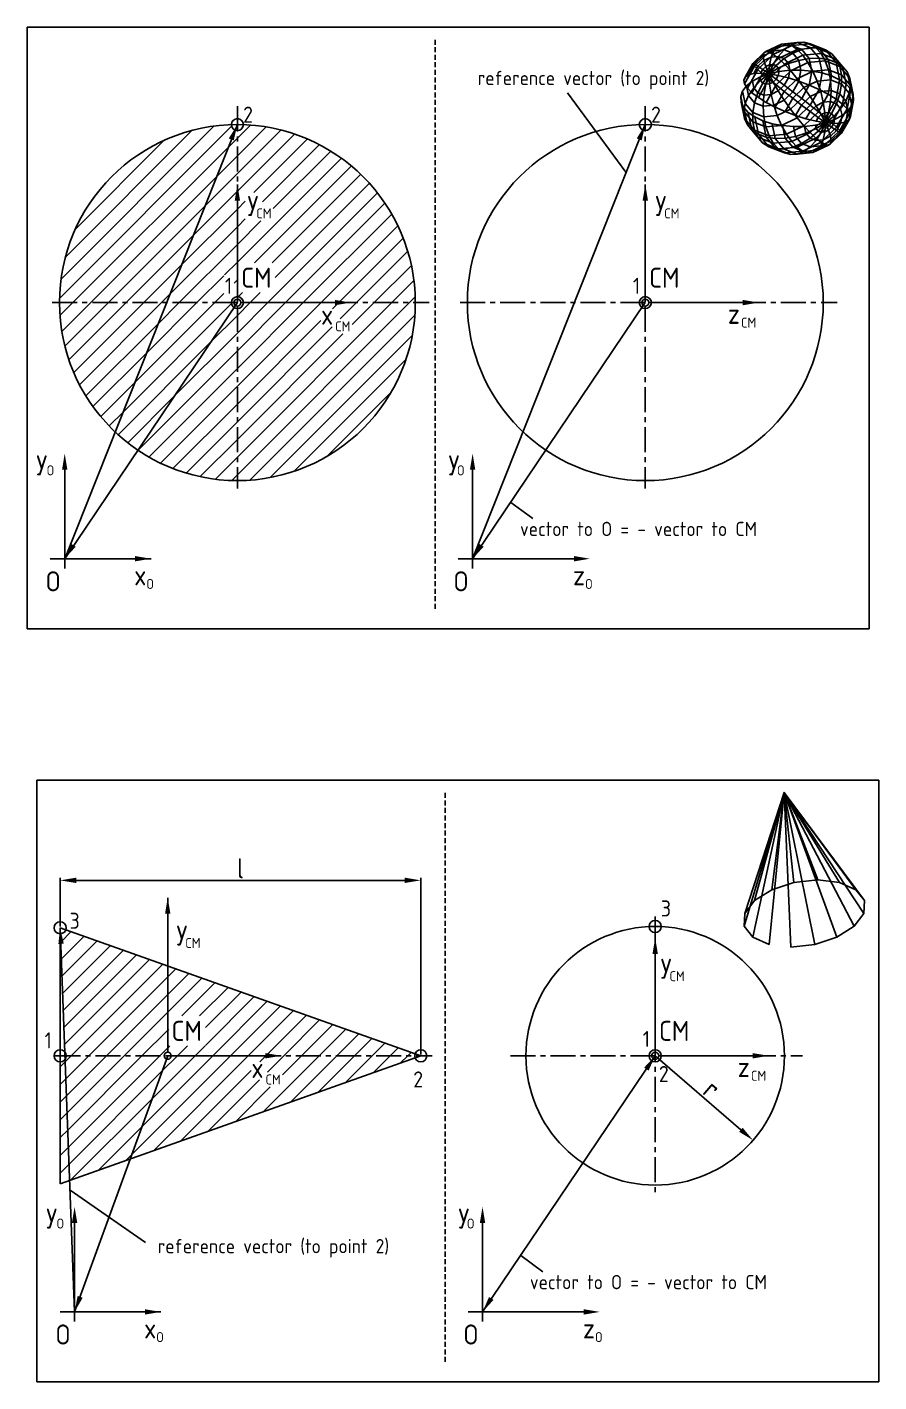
# Model space of a CAD drawing. Extents: x -2449 to 336, y 12 to 1145.
# Drawn here: x -1933 to -1508, y 101 to 777 of the extents above; entities that cross this region are included whole.
import ezdxf

# ---------------------------------------------------------------- set-up
doc = ezdxf.new("R2010")
doc.units = 0
doc.header["$LTSCALE"] = 10
doc.linetypes.add('CENTER', pattern=[2, 1.25, -0.25, 0.25, -0.25])
doc.linetypes.add('HIDDEN', pattern=[0.375, 0.25, -0.125])
doc.layers.get('0').update_dxf_attribs({"linetype": 'CONTINUOUS'})
doc.layers.get('DEFPOINTS').update_dxf_attribs({"linetype": 'CONTINUOUS'})
for name, color, linetype in [('KOTE', 252, 'CONTINUOUS'), ('POZICIJA', 7, 'CONTINUOUS'), ('SIM', 252, 'CENTER'), ('SKRIVENO', 252, 'HIDDEN'), ('SRAF', 252, 'CONTINUOUS')]:
    doc.layers.add(name, color=color, linetype=linetype)
doc.styles.get("Standard").update_dxf_attribs({"font": 'isocp.shx'})
doc.dimstyles.new('ISO-25', dxfattribs={"dimtxt": 2.5, "dimasz": 2.5, "dimexe": 1.25, "dimexo": 0.625, "dimtad": 1, "dimtih": 1, "dimdec": 4, "dimtxsty": 'STANDARD', "dimcen": 2.5, "dimazin": 3, "dimtfac": 1, "dimtdec": 4, "dimtmove": 0, "dimatfit": 3, "dimtvp": 1, "dimtolj": 1, "dimtzin": 0})

# ---------------------------------------------------------------- blocks, each defined once
blk = doc.blocks.new('*X157')
at = {"color": 0}
for p, q in [((-1913.51, 685.11), (-1827.68, 770.94)), ((-1912.76, 694.7), (-1836.49, 770.97)), ((-1824.78, 765), (-1818.27, 771.5)), ((-1824.78, 756.16), (-1810.37, 770.57)), ((-1910.57, 705.72), (-1847.51, 768.78)), ((-1905.71, 719.42), (-1861.22, 763.92)), ((-1829.23, 760.55), (-1824.78, 765)), ((-1824.78, 747.32), (-1803.06, 769.04)), ((-1824.78, 738.49), (-1796.23, 767.03)), ((-1816.49, 737.94), (-1789.84, 764.58)), ((-1906.79, 682.98), (-1829.23, 760.55)), ((-1812.32, 733.27), (-1783.84, 761.74)), ((-1806.86, 729.88), (-1778.2, 758.54)), ((-1835.07, 745.87), (-1824.78, 756.16)), ((-1824.78, 703.13), (-1772.9, 755.01)), ((-1816.22, 702.85), (-1767.92, 751.14)), ((-1897.96, 682.98), (-1835.07, 745.87)), ((-1840.91, 731.19), (-1824.78, 747.32)), ((-1807.38, 702.85), (-1763.26, 746.97)), ((-1846.75, 716.51), (-1824.78, 738.49)), ((-1809.57, 682.98), (-1754.87, 737.68)), ((-1805.93, 695.46), (-1758.91, 742.48)), ((-1889.12, 682.98), (-1840.91, 731.19)), ((-1852.6, 701.83), (-1824.78, 729.65)), ((-1824.78, 729.65), (-1820.82, 733.61)), ((-1800.73, 682.98), (-1751.15, 732.56)), ((-1824.78, 720.81), (-1820.82, 724.77)), ((-1824.78, 711.97), (-1813.02, 723.73)), ((-1791.89, 682.98), (-1747.76, 727.11)), ((-1880.28, 682.98), (-1846.75, 716.51)), ((-1858.44, 687.15), (-1824.78, 720.81)), ((-1783.05, 682.98), (-1744.72, 721.31)), ((-1853.76, 682.98), (-1824.78, 711.97)), ((-1774.21, 682.98), (-1742.05, 715.15)), ((-1831.15, 696.76), (-1824.78, 703.13)), ((-1765.37, 682.98), (-1739.79, 708.57)), ((-1871.44, 682.98), (-1852.6, 701.83)), ((-1844.92, 682.98), (-1831.58, 696.33)), ((-1756.53, 682.98), (-1737.98, 701.54)), ((-1826.38, 692.69), (-1824.78, 694.29)), ((-1824.78, 694.29), (-1824.37, 694.7)), ((-1747.7, 682.98), (-1736.7, 693.98)), ((-1913.3, 676.48), (-1906.79, 682.98)), ((-1912.36, 668.58), (-1897.96, 682.98)), ((-1910.84, 661.26), (-1889.12, 682.98)), ((-1908.82, 654.44), (-1880.28, 682.98)), ((-1906.37, 648.05), (-1871.44, 682.98)), ((-1903.53, 642.05), (-1862.6, 682.98)), ((-1881.8, 628.43), (-1827.74, 682.49)), ((-1875.96, 643.11), (-1836.08, 682.98)), ((-1870.12, 657.79), (-1844.92, 682.98)), ((-1864.28, 672.47), (-1853.76, 682.98)), ((-1862.6, 682.98), (-1858.44, 687.15)), ((-1836.08, 682.98), (-1831.58, 687.49)), ((-1824.78, 676.61), (-1818.41, 682.98)), ((-1824.78, 667.78), (-1809.57, 682.98)), ((-1824.78, 658.94), (-1800.73, 682.98)), ((-1824.78, 650.1), (-1791.89, 682.98)), ((-1824.78, 641.26), (-1783.05, 682.98)), ((-1824.78, 605.9), (-1747.7, 682.98)), ((-1824.78, 597.06), (-1738.86, 682.98)), ((-1824.28, 685.95), (-1822.28, 687.95)), ((-1818.41, 682.98), (-1813.44, 687.95)), ((-1777.25, 679.94), (-1774.21, 682.98)), ((-1773.48, 674.87), (-1765.37, 682.98)), ((-1767.51, 672.01), (-1756.53, 682.98)), ((-1738.86, 682.98), (-1736.06, 685.78)), ((-1837.97, 663.42), (-1824.78, 676.61)), ((-1818.56, 594.44), (-1736.24, 676.77)), ((-1900.33, 636.41), (-1864.28, 672.47)), ((-1824.78, 632.42), (-1783.07, 674.13)), ((-1824.78, 623.58), (-1777.41, 670.94)), ((-1884.27, 617.12), (-1837.97, 663.42)), ((-1856.28, 636.27), (-1824.78, 667.78)), ((-1824.78, 614.74), (-1772.09, 667.43)), ((-1808.42, 595.75), (-1737.54, 666.62)), ((-1896.8, 631.11), (-1870.12, 657.79)), ((-1874.35, 609.36), (-1824.78, 658.94)), ((-1868.9, 605.97), (-1824.78, 650.1)), ((-1796.46, 598.86), (-1740.66, 654.67)), ((-1892.94, 626.13), (-1875.96, 643.11)), ((-1879.47, 613.08), (-1856.28, 636.27)), ((-1863.11, 602.93), (-1824.78, 641.26)), ((-1780.33, 606.15), (-1747.95, 638.54)), ((-1888.76, 621.47), (-1881.8, 628.43)), ((-1856.94, 600.26), (-1824.78, 632.42)), ((-1850.36, 597.99), (-1824.78, 623.58)), ((-1843.33, 596.19), (-1824.78, 614.74)), ((-1835.77, 594.91), (-1824.78, 605.9)), ((-1827.57, 594.27), (-1824.78, 597.06))]:
    blk.add_line(p, q, dxfattribs=at)
blk = doc.blocks.new('*D169')
at = {"color": 0, "linetype": 'BYBLOCK'}
blk.add_line((-1619.37, 263.6), (-1576.62, 226.7), dxfattribs=at)
blk.add_solid([(-1575.75, 227.71), (-1577.49, 225.69), (-1570.56, 221.48)], dxfattribs=at)
at = {"layer": 'DEFPOINTS', "color": 0, "linetype": 'BYBLOCK'}
for p in [(-1619.37, 263.6), (-1570.56, 221.48)]:
    blk.add_point(p, dxfattribs=at)
at = {"color": 7, "linetype": 'BYBLOCK', "insert": (-1591.05, 247.08), "char_height": 10, "attachment_point": 5, "rotation": 319.2103}
blk.add_mtext('\\A1;r', dxfattribs=at)
blk = doc.blocks.new('*D170')
at = {"color": 0, "linetype": 'BYBLOCK'}
for p, q in [((-1916.21, 328.07), (-1916.21, 352.33)), ((-1736.33, 264.22), (-1736.33, 352.33)), ((-1744.33, 351.08), (-1908.21, 351.08))]:
    blk.add_line(p, q, dxfattribs=at)
for points in [[(-1908.21, 352.41), (-1908.21, 349.75), (-1916.21, 351.08)], [(-1744.33, 352.41), (-1744.33, 349.75), (-1736.33, 351.08)]]:
    blk.add_solid(points, dxfattribs=at)
at = {"layer": 'DEFPOINTS', "color": 0, "linetype": 'BYBLOCK'}
for p in [(-1916.21, 351.08), (-1916.21, 327.44), (-1736.33, 263.6)]:
    blk.add_point(p, dxfattribs=at)
at = {"color": 7, "linetype": 'BYBLOCK', "insert": (-1826.27, 357.08), "char_height": 10, "attachment_point": 5}
blk.add_mtext('\\A1;l', dxfattribs=at)
blk = doc.blocks.new('*X171')
at = {"color": 0}
for p, q in [((-1915.94, 320.28), (-1910.73, 325.5)), ((-1915.62, 311.76), (-1904.21, 323.18)), ((-1915.3, 303.25), (-1897.68, 320.87)), ((-1914.98, 294.73), (-1891.16, 318.55)), ((-1914.66, 286.21), (-1884.64, 316.23)), ((-1914.34, 277.69), (-1878.11, 313.92)), ((-1914.02, 269.17), (-1871.59, 311.6)), ((-1910.76, 263.6), (-1865.06, 309.29)), ((-1862.54, 302.97), (-1858.54, 306.97)), ((-1862.54, 294.13), (-1852.02, 304.66)), ((-1901.92, 263.6), (-1862.54, 302.97)), ((-1862.54, 285.29), (-1845.49, 302.34)), ((-1855.54, 283.46), (-1838.97, 300.03)), ((-1846.7, 283.46), (-1832.45, 297.71)), ((-1893.08, 263.6), (-1862.54, 294.13)), ((-1843.7, 277.62), (-1825.92, 295.4)), ((-1843.7, 268.78), (-1819.4, 293.08)), ((-1840.05, 263.6), (-1812.88, 290.77)), ((-1884.24, 263.6), (-1862.54, 285.29)), ((-1831.21, 263.6), (-1806.35, 288.45)), ((-1822.37, 263.6), (-1799.83, 286.13)), ((-1813.53, 263.6), (-1793.31, 283.82)), ((-1804.69, 263.6), (-1786.78, 281.5)), ((-1795.85, 263.6), (-1780.26, 279.19)), ((-1875.4, 263.6), (-1862.54, 276.45)), ((-1862.54, 276.45), (-1862.13, 276.87)), ((-1787.01, 263.6), (-1773.74, 276.87)), ((-1778.18, 263.6), (-1767.21, 274.56)), ((-1769.34, 263.6), (-1760.69, 272.24)), ((-1913.7, 260.65), (-1910.76, 263.6)), ((-1913.38, 252.14), (-1901.92, 263.6)), ((-1913.06, 243.62), (-1893.08, 263.6)), ((-1912.74, 235.1), (-1884.24, 263.6)), ((-1912.42, 226.58), (-1875.4, 263.6)), ((-1912.1, 218.06), (-1866.56, 263.6)), ((-1880.46, 214.34), (-1831.21, 263.6)), ((-1875.41, 228.24), (-1840.05, 263.6)), ((-1870.35, 242.13), (-1848.89, 263.6)), ((-1869.71, 216.25), (-1822.37, 263.6)), ((-1866.56, 263.6), (-1862.54, 267.62)), ((-1865.3, 256.02), (-1857.72, 263.6)), ((-1862.54, 267.62), (-1861.6, 268.56)), ((-1857.72, 263.6), (-1852.76, 268.56)), ((-1848.89, 263.6), (-1843.92, 268.56)), ((-1816.57, 260.56), (-1813.53, 263.6)), ((-1814.9, 235.71), (-1787.01, 263.6)), ((-1812.8, 255.49), (-1804.69, 263.6)), ((-1805.28, 254.17), (-1795.85, 263.6)), ((-1801.2, 240.57), (-1778.18, 263.6)), ((-1787.5, 245.43), (-1769.34, 263.6)), ((-1773.8, 250.3), (-1760.5, 263.6)), ((-1760.5, 263.6), (-1754.17, 269.93)), ((-1760.09, 255.16), (-1751.66, 263.6)), ((-1751.66, 263.6), (-1747.64, 267.61)), ((-1746.39, 260.03), (-1742.82, 263.6)), ((-1742.82, 263.6), (-1741.12, 265.3)), ((-1916.21, 258.14), (-1913.7, 260.65)), ((-1916.21, 249.3), (-1913.38, 252.14)), ((-1911.78, 209.54), (-1865.3, 256.02)), ((-1856.01, 221.12), (-1820.84, 256.29)), ((-1842.31, 225.98), (-1816.73, 251.56)), ((-1916.21, 240.46), (-1913.06, 243.62)), ((-1828.6, 230.84), (-1811.41, 248.04)), ((-1910.82, 201.66), (-1870.35, 242.13)), ((-1916.21, 231.62), (-1912.74, 235.1)), ((-1916.21, 222.79), (-1912.42, 226.58)), ((-1897.12, 206.53), (-1875.41, 228.24)), ((-1916.21, 213.95), (-1912.1, 218.06)), ((-1916.21, 205.11), (-1911.78, 209.54)), ((-1883.41, 211.39), (-1880.46, 214.34))]:
    blk.add_line(p, q, dxfattribs=at)

msp = doc.modelspace()

# ---------------------------------------------------------------- linework, layer by layer
for p, q in [((-1932.70391, 776.55387), (-1512.70391, 776.55387)), ((-1932.70391, 476.55387), (-1932.70391, 776.55387)), ((-1512.70391, 776.55387), (-1512.70391, 476.55387)), ((-1512.70391, 476.55387), (-1932.70391, 476.55387)), ((-1927.77026, 400.97638), (-1507.77026, 400.97638)), ((-1927.77026, 100.97638), (-1927.77026, 400.97638)), ((-1507.77026, 400.97638), (-1507.77026, 100.97638)), ((-1507.77026, 100.97638), (-1927.77026, 100.97638))]:
    msp.add_line(p, q)
at = {"layer": 'DEFPOINTS', "color": 0, "linetype": 'BYBLOCK'}
for p in [(-1654.30874, 745.95327), (-1891.23328, 698.15392), (-1687.73853, 698.15392), (-1827.80042, 639.17314), (-1624.30568, 639.17314), (-1869.85758, 342.57643), (-1862.54395, 263.59565), (-1619.37203, 263.59565)]:
    msp.add_point(p, dxfattribs=at)
at = {"layer": 'KOTE'}
for p, q in [((-1913.93889, 511.45323), (-1827.80042, 727.93182)), ((-1710.44414, 511.45323), (-1624.30568, 727.93182)), ((-1827.80042, 640.9155), (-1827.80042, 697.99483)), ((-1624.30568, 640.9155), (-1624.30568, 697.99483)), ((-1913.93889, 511.45323), (-1827.80042, 639.17314)), ((-1826.05805, 639.17314), (-1771.18341, 639.17314)), ((-1710.44414, 511.45323), (-1624.30568, 639.17314)), ((-1622.56331, 639.17314), (-1567.68866, 639.17314)), ((-1862.54395, 265.33801), (-1862.54395, 342.41734)), ((-1909.00524, 135.87574), (-1916.21278, 327.4427)), ((-1619.37203, 265.33801), (-1619.37203, 322.41734)), ((-1862.54395, 263.59565), (-1909.00524, 135.87574)), ((-1860.80158, 263.59565), (-1805.92693, 263.59565)), ((-1705.51049, 135.87574), (-1619.37203, 263.59565)), ((-1617.62966, 263.59565), (-1562.75501, 263.59565))]:
    msp.add_line(p, q, dxfattribs=at)
at = {"layer": 'KOTE', "linetype": 'CONTINUOUS'}
for p, q in [((-1827.80042, 689.99483), (-1827.80042, 648.12555)), ((-1624.30568, 689.99483), (-1624.30568, 648.12555)), ((-1826.05805, 639.17314), (-1819.80042, 639.17314)), ((-1819.80042, 639.17314), (-1818.80042, 639.17314)), ((-1790.10904, 639.17314), (-1791.10904, 639.17314)), ((-1779.18341, 639.17314), (-1790.10904, 639.17314)), ((-1622.56331, 639.17314), (-1616.30568, 639.17314)), ((-1616.30568, 639.17314), (-1615.30568, 639.17314)), ((-1586.61429, 639.17314), (-1587.61429, 639.17314)), ((-1575.68866, 639.17314), (-1586.61429, 639.17314)), ((-1913.93889, 555.86791), (-1913.93889, 506.63349)), ((-1710.44414, 555.86791), (-1710.44414, 506.63349)), ((-1870.84121, 511.45323), (-1921.17488, 511.45323)), ((-1659.95317, 511.45323), (-1717.68013, 511.45323)), ((-1862.54395, 334.41734), (-1862.54395, 272.54806)), ((-1619.37203, 314.41734), (-1619.37203, 272.54806)), ((-1860.80158, 263.59565), (-1854.54395, 263.59565)), ((-1854.54395, 263.59565), (-1853.54395, 263.59565)), ((-1824.85256, 263.59565), (-1825.85256, 263.59565)), ((-1813.92693, 263.59565), (-1824.85256, 263.59565)), ((-1617.62966, 263.59565), (-1611.37203, 263.59565)), ((-1611.37203, 263.59565), (-1610.37203, 263.59565)), ((-1581.68065, 263.59565), (-1582.68065, 263.59565)), ((-1570.75501, 263.59565), (-1581.68065, 263.59565)), ((-1909.00524, 180.29042), (-1909.00524, 131.056)), ((-1705.51049, 180.29042), (-1705.51049, 131.056)), ((-1865.90757, 135.87574), (-1916.24124, 135.87574)), ((-1655.01952, 135.87574), (-1712.74649, 135.87574))]:
    msp.add_line(p, q, dxfattribs=at)
for points in [[(-1832.08096, 721.04308), (-1829.6154, 720.02716), (-1827.80042, 727.93182)], [(-1628.58622, 721.04308), (-1626.12065, 720.02716), (-1624.30568, 727.93182)], [(-1829.13376, 689.99483), (-1826.46709, 689.99483), (-1827.80042, 697.99483)], [(-1625.63901, 689.99483), (-1622.97234, 689.99483), (-1624.30568, 697.99483)], [(-1779.18341, 640.50647), (-1779.18341, 637.8398), (-1771.18341, 639.17314)], [(-1575.68866, 640.50647), (-1575.68866, 637.8398), (-1567.68866, 639.17314)], [(-1915.27222, 555.86791), (-1912.60555, 555.86791), (-1913.93889, 563.86791)], [(-1711.77747, 555.86791), (-1709.1108, 555.86791), (-1710.44414, 563.86791)], [(-1908.46331, 517.43619), (-1910.6997, 518.88865), (-1913.93889, 511.45323)], [(-1704.96856, 517.43619), (-1707.20496, 518.88865), (-1710.44414, 511.45323)], [(-1878.84121, 512.78657), (-1878.84121, 510.1199), (-1870.84121, 511.45323)], [(-1659.95317, 512.78657), (-1659.95317, 510.1199), (-1651.95317, 511.45323)], [(-1863.87728, 334.41734), (-1861.21061, 334.41734), (-1862.54395, 342.41734)], [(-1917.09042, 319.37998), (-1914.42804, 319.53116), (-1916.21278, 327.4427)], [(-1620.70536, 314.41734), (-1618.0387, 314.41734), (-1619.37203, 322.41734)], [(-1813.92693, 264.92898), (-1813.92693, 262.26231), (-1805.92693, 263.59565)], [(-1624.90727, 257.66784), (-1622.68553, 256.19305), (-1619.37203, 263.59565)], [(-1570.75501, 264.92898), (-1570.75501, 262.26231), (-1562.75501, 263.59565)], [(-1910.33857, 180.29042), (-1907.67191, 180.29042), (-1909.00524, 188.29042)], [(-1706.84383, 180.29042), (-1704.17716, 180.29042), (-1705.51049, 188.29042)], [(-1904.99633, 142.92602), (-1907.4996, 143.84511), (-1909.00524, 135.87574)], [(-1700.03491, 141.8587), (-1702.27131, 143.31116), (-1705.51049, 135.87574)], [(-1873.90757, 137.20908), (-1873.90757, 134.54241), (-1865.90757, 135.87574)], [(-1655.01952, 137.20908), (-1655.01952, 134.54241), (-1647.01952, 135.87574)]]:
    msp.add_solid(points, dxfattribs=at)
at = {"layer": 'POZICIJA'}
for p, q in [((-1634.0656, 704.14979), (-1663.17245, 743.80592)), ((-1691.36785, 539.52548), (-1680.38139, 531.49371)), ((-1916.21278, 327.4427), (-1916.21278, 199.74859)), ((-1736.33075, 263.59565), (-1916.21278, 327.4427)), ((-1916.21278, 199.74859), (-1736.33075, 263.59565)), ((-1911.28701, 196.52215), (-1873.71299, 170.56186)), ((-1686.4342, 163.94799), (-1675.44774, 155.91622))]:
    msp.add_line(p, q, dxfattribs=at)
for centre, radius in [((-1827.80042, 727.93182), 3.00913), ((-1624.30568, 727.93182), 3.00913), ((-1827.80042, 639.17314), 88.75868), ((-1624.30568, 639.17314), 88.75868), ((-1827.80042, 639.17314), 3.00913), ((-1624.30568, 639.17314), 3.00913), ((-1619.37203, 328.0677), 3.00913), ((-1916.21278, 327.4427), 3.00913), ((-1619.37203, 263.59565), 64.47206), ((-1916.21278, 263.59565), 3.00913), ((-1736.33075, 263.59565), 3.00913), ((-1619.37203, 263.59565), 3.00913)]:
    msp.add_circle(centre, radius, dxfattribs=at)
at = {"layer": 'SIM'}
for p, q in [((-1827.80042, 737.06691), (-1827.80042, 546.55275)), ((-1624.30568, 737.06691), (-1624.30568, 546.55275)), ((-1827.80042, 665.20043), (-1827.80042, 640.9155)), ((-1624.30568, 665.20043), (-1624.30568, 640.9155)), ((-1920.15209, 639.17314), (-1732.11467, 639.17314)), ((-1716.65734, 639.17314), (-1528.61992, 639.17314)), ((-1619.37203, 333.05225), (-1619.37203, 193.19616)), ((-1862.54395, 289.62294), (-1862.54395, 265.33801)), ((-1619.37203, 289.62294), (-1619.37203, 265.33801)), ((-1918.62343, 263.59565), (-1730.58601, 263.59565)), ((-1691.62894, 263.59565), (-1545.90178, 263.59565))]:
    msp.add_line(p, q, dxfattribs=at)
at = {"layer": 'SKRIVENO'}
for p, q in [((-1729.07177, 770.24934), (-1729.07177, 486.20428)), ((-1724.13812, 394.67185), (-1724.13812, 110.62679))]:
    msp.add_line(p, q, dxfattribs=at)
at = {"layer": 'SRAF'}
for centre in [(-1827.80042, 639.17314), (-1624.30568, 639.17314), (-1862.54395, 263.59565), (-1619.37203, 263.59565)]:
    msp.add_circle(centre, 1.74237, dxfattribs=at)

# ---------------------------------------------------------------- block references
at = {"layer": 'KOTE'}
for name, p in [('*X157', (-3.02409, -43.81058)), ('*X171', (0, 0))]:
    msp.add_blockref(name, p, dxfattribs=at)

# ---------------------------------------------------------------- texts
at = {"layer": 'POZICIJA'}
for s, height, p in [('reference vector (to point 2)', 7.1, (-1707.93629, 747.6224)), ('2', 8, (-1824.92754, 728.90215)), ('2', 8, (-1621.43279, 728.90215)), ('y', 10, (-1823.09097, 685.37788)), ('y', 10, (-1619.59622, 685.37788)), ('CM', 5, (-1818.37927, 681.14109)), ('CM', 5, (-1614.88452, 681.14109)), ('CM', 10, (-1825.93999, 646.58908)), ('CM', 10, (-1622.44524, 646.58908)), ('1', 8, (-1833.9998, 643.54705)), ('1', 8, (-1630.50505, 643.54705)), ('x', 10, (-1786.09262, 628.1345)), ('z', 10, (-1583.15642, 628.5776)), ('CM', 5, (-1779.02506, 624.83922)), ('CM', 5, (-1576.56004, 626.69459)), ('y', 10, (-1928.41923, 556.03583)), ('y', 10, (-1722.80833, 556.03583)), ('O', 5, (-1922.99223, 553.02349)), ('O', 5, (-1718.28314, 553.02349)), ('vector to O = - vector to CM', 7.1229378, (-1686.8179, 522.74665)), ('O', 10, (-1923.58688, 495.18661)), ('x', 10, (-1879.28321, 498.19895)), ('O', 5, (-1873.25321, 496.39155)), ('O', 10, (-1720.09213, 495.18661)), ('z', 10, (-1660.39516, 498.19895)), ('O', 5, (-1654.36516, 496.39155)), ('3', 8, (-1616.51273, 333.0723)), ('3', 8, (-1911.48085, 326.91831)), ('y', 10, (-1858.51888, 321.5714)), ('CM', 5, (-1853.80717, 317.33461)), ('y', 10, (-1616.9608, 305.01703)), ('CM', 5, (-1612.2491, 300.78024)), ('CM', 10, (-1860.68352, 271.01159)), ('CM', 10, (-1617.5116, 271.01159)), ('1', 8, (-1923.96144, 267.28579)), ('1', 8, (-1625.57141, 267.96956)), ('x', 10, (-1820.83614, 252.55701)), ('2', 8, (-1617.5526, 250.5286)), ('z', 10, (-1578.22278, 253.00011)), ('CM', 5, (-1813.76858, 249.26173)), ('2', 8, (-1740.05677, 247.79349)), ('CM', 5, (-1571.62639, 251.1171)), ('y', 10, (-1923.48559, 180.45834)), ('O', 5, (-1918.05859, 177.446)), ('y', 10, (-1717.87469, 180.45834)), ('O', 5, (-1713.34949, 177.446)), ('reference vector (to point 2)', 7.1, (-1867.5698, 165.12283)), ('vector to O = - vector to CM', 7.1229378, (-1681.88426, 147.16916)), ('O', 10, (-1918.65323, 119.60912)), ('x', 10, (-1874.34956, 122.62146)), ('O', 10, (-1715.15849, 119.60912)), ('z', 10, (-1655.46152, 122.62146)), ('O', 5, (-1868.31957, 120.81406)), ('O', 5, (-1649.43152, 120.81406))]:
    msp.add_text(s, height=height, dxfattribs=at).set_placement(p)

# ---------------------------------------------------------------- dimensions: what is measured, and where the dimension line sits
at = {"layer": 'KOTE'}
dim = msp.add_linear_dim(base=(-1916.21278, 351.07893), p1=(-1736.33075, 263.59565), p2=(-1916.21278, 327.4427), text='l', dimstyle='ISO-25', override={"dimtxt": 10, "dimasz": 8, "dimgap": 1, "dimtih": 0, "dimclrt": 7}, dxfattribs=at)
dim.commit()
dim.dimension.update_dxf_attribs({"geometry": '*D170', "text_midpoint": (-1826.27176, 351.07893)})
dim = msp.add_radius_dim(center=(-1619.37203, 263.59565), mpoint=(-1570.55943, 221.47705), text='r', dimstyle='ISO-25', override={"dimtxt": 10, "dimasz": 8, "dimgap": 1, "dimtih": 0, "dimclrt": 7}, dxfattribs=at)
dim.commit()
dim.dimension.update_dxf_attribs({"geometry": '*D169', "text_midpoint": (-1594.96573, 242.53635)})

# ---------------------------------------------------------------- meshes
mesh = msp.add_polymesh((16, 17), dxfattribs=dict(at, m_close=True))
for k, corner in enumerate([(-1534.44728, 728.82041, 2292.35867), (-1539.47998, 727.68026, 2294.33345), (-1544.86084, 727.05294, 2295.42), (-1550.38308, 726.96255, 2295.57656), (-1555.83447, 727.41257, 2294.79712), (-1561.00554, 728.38569, 2293.11161), (-1565.69754, 729.84453, 2290.58483), (-1569.73018, 731.73302, 2287.31387), (-1572.94849, 733.97859, 2283.42443), (-1575.22877, 736.49494, 2279.06599), (-1576.48341, 739.18537, 2274.40603), (-1576.66419, 741.94649, 2269.62363), (-1575.76416, 744.67218, 2264.90258), (-1573.81791, 747.25771, 2260.42431), (-1570.90024, 749.60372, 2256.36091), (-1567.12325, 751.62004, 2252.86854), (-1562.63212, 753.22919, 2250.08141), (-1534.44728, 728.82041, 2292.35867), (-1539.1175, 725.96259, 2293.10011), (-1544.14981, 723.68361, 2293.0007), (-1549.35082, 722.07105, 2292.06428), (-1554.52066, 721.18686, 2290.32683), (-1559.46066, 721.06504, 2287.85511), (-1563.98097, 721.71025, 2284.74412), (-1567.90788, 723.09772, 2281.11341), (-1571.09048, 725.17411, 2277.10249), (-1573.40646, 727.85964, 2272.86552), (-1574.76684, 731.05109, 2268.56532), (-1575.11931, 734.62583, 2264.36713), (-1574.45035, 738.44648, 2260.4323), (-1572.78566, 742.36621, 2256.91203), (-1570.18921, 746.23439, 2253.94161), (-1566.76078, 749.90237, 2251.6352), (-1562.63212, 753.22919, 2250.08141), (-1534.44728, 728.82041, 2292.35867), (-1538.08525, 724.7157, 2291.69204), (-1542.12497, 721.23775, 2290.23869), (-1546.41121, 718.5202, 2288.05446), (-1550.77925, 716.66749, 2285.22329), (-1555.06122, 715.75082, 2281.85399), (-1559.09257, 715.80541, 2278.07603), (-1562.71838, 716.82917, 2274.0346), (-1565.79932, 718.78276, 2269.885), (-1568.21697, 721.59109, 2265.78672), (-1569.87844, 725.14625, 2261.89723), (-1570.71988, 729.31161, 2258.36601), (-1570.70894, 733.92711, 2255.32876), (-1569.84605, 738.81536, 2252.90221), (-1568.16437, 743.78853, 2251.1796), (-1565.72852, 748.65548, 2250.22713), (-1562.63212, 753.22919, 2250.08141), (-1534.44728, 728.82041, 2292.35867), (-1536.54037, 724.12942, 2290.32363), (-1539.09459, 720.08771, 2287.55446), (-1542.01177, 716.8506, 2284.15756), (-1545.17983, 714.54249, 2280.26348), (-1548.47699, 713.25208, 2276.02186), (-1551.77657, 713.02897, 2271.59572), (-1554.95176, 713.88171, 2267.15513), (-1557.88054, 715.77755, 2262.87076), (-1560.45035, 718.64363, 2258.90725), (-1562.56244, 722.3698, 2255.41691), (-1564.13565, 726.81288, 2252.53388), (-1565.10951, 731.80211, 2250.36894), (-1565.44661, 737.14576, 2249.0053), (-1565.13398, 742.63848, 2248.49536), (-1564.18364, 748.06919, 2248.85872), (-1562.63212, 753.22919, 2250.08141), (-1534.44728, 728.82041, 2292.35867), (-1534.71806, 724.29299, 2289.2032), (-1535.52, 720.40857, 2285.35665), (-1536.82228, 717.31642, 2280.96684), (-1538.57486, 715.13537, 2276.20246), (-1540.71037, 713.94924, 2271.24662), (-1543.14677, 713.8036, 2266.28975), (-1545.79041, 714.70406, 2261.52235), (-1548.5397, 716.61601, 2257.12762), (-1551.289, 719.46598, 2253.27446), (-1553.93264, 723.14444, 2250.11094), (-1556.36903, 727.51003, 2247.75863), (-1558.50455, 732.39499, 2246.30793), (-1560.25712, 737.61158, 2245.81459), (-1561.5594, 742.95935, 2246.29756), (-1562.36134, 748.23277, 2247.73829), (-1562.63212, 753.22919, 2250.08141), (-1534.44728, 728.82041, 2292.35867), (-1532.89576, 725.18153, 2288.50133), (-1531.94542, 722.15149, 2283.97987), (-1531.63279, 719.84675, 2278.96807), (-1531.96989, 718.35587, 2273.65851), (-1532.94375, 717.73615, 2268.25524), (-1534.51696, 718.01139, 2262.96591), (-1536.62905, 719.17102, 2257.99378), (-1539.19886, 721.17049, 2253.52992), (-1542.12764, 723.93294, 2249.74589), (-1545.30283, 727.35223, 2246.7871), (-1548.60241, 731.29694, 2244.76725), (-1551.89958, 735.61549, 2243.76397), (-1555.06763, 740.14192, 2243.81581), (-1557.98481, 744.70227, 2244.92078), (-1560.53903, 749.1213, 2247.03642), (-1562.63212, 753.22919, 2250.08141), (-1534.44728, 728.82041, 2292.35867), (-1531.35088, 726.65975, 2288.32486), (-1528.91503, 725.05113, 2283.63372), (-1527.23335, 724.05637, 2278.46553), (-1526.37046, 723.7137, 2273.0189), (-1526.35953, 724.03629, 2267.50314), (-1527.20096, 725.01173, 2262.13022), (-1528.86243, 726.60255, 2257.10662), (-1531.28008, 728.7476, 2252.62539), (-1534.36102, 731.36446, 2248.85874), (-1537.98683, 734.35257, 2245.95142), (-1542.01818, 737.59708, 2244.01516), (-1546.30015, 740.97332, 2243.12437), (-1550.66819, 744.35153, 2243.31328), (-1554.95443, 747.60191, 2244.57463), (-1558.99415, 750.59952, 2246.85995), (-1562.63212, 753.22919, 2250.08141), (-1534.44728, 728.82041, 2292.35867), (-1530.31863, 728.50261, 2288.70067), (-1526.8902, 728.66604, 2284.37089), (-1524.29374, 729.3044, 2279.53574), (-1522.62905, 730.39318, 2274.38102), (-1521.96009, 731.89052, 2269.10483), (-1522.31256, 733.73889, 2263.90992), (-1523.67294, 735.86725, 2258.99594), (-1525.98892, 738.19381, 2254.55172), (-1529.17153, 740.62916, 2250.74805), (-1533.09843, 743.07972, 2247.73112), (-1537.61874, 745.45131, 2245.61684), (-1542.55874, 747.65279, 2244.48649), (-1547.72858, 749.59957, 2244.38349), (-1552.92959, 751.21681, 2245.3118), (-1557.9619, 752.44239, 2247.23576), (-1562.63212, 753.22919, 2250.08141), (-1534.44728, 728.82041, 2292.35867), (-1529.95615, 730.42956, 2289.57154), (-1526.17917, 732.44588, 2286.07917), (-1523.26149, 734.79188, 2282.01577), (-1521.31524, 737.37741, 2277.5375), (-1520.41521, 740.10311, 2272.81645), (-1520.59599, 742.86423, 2268.03405), (-1521.85063, 745.55466, 2263.37409), (-1524.13092, 748.07101, 2259.01565), (-1527.34922, 750.31657, 2255.12621), (-1531.38186, 752.20506, 2251.85525), (-1536.07387, 753.6639, 2249.32847), (-1541.24493, 754.63703, 2247.64297), (-1546.69632, 755.08704, 2246.86352), (-1552.21856, 754.99665, 2247.02008), (-1557.59942, 754.36933, 2248.10663), (-1562.63212, 753.22919, 2250.08141), (-1534.44728, 728.82041, 2292.35867), (-1530.31863, 732.14722, 2290.80489), (-1526.8902, 735.8152, 2288.49847), (-1524.29374, 739.68339, 2285.52805), (-1522.62905, 743.60312, 2282.00779), (-1521.96009, 747.42376, 2278.07295), (-1522.31256, 750.9985, 2273.87477), (-1523.67294, 754.18996, 2269.57456), (-1525.98892, 756.87548, 2265.33759), (-1529.17153, 758.95188, 2261.32668), (-1533.09843, 760.33934, 2257.69596), (-1537.61874, 760.98456, 2254.58497), (-1542.55874, 760.86273, 2252.11325), (-1547.72858, 759.97855, 2250.3758), (-1552.92959, 758.36598, 2249.43938), (-1557.9619, 756.087, 2249.33998), (-1562.63212, 753.22919, 2250.08141), (-1534.44728, 728.82041, 2292.35867), (-1531.35088, 733.39412, 2292.21295), (-1528.91503, 738.26107, 2291.26048), (-1527.23335, 743.23423, 2289.53787), (-1526.37046, 748.12249, 2287.11132), (-1526.35953, 752.73798, 2284.07407), (-1527.20096, 756.90334, 2280.54286), (-1528.86243, 760.4585, 2276.65337), (-1531.28008, 763.26684, 2272.55508), (-1534.36102, 765.22042, 2268.40548), (-1537.98683, 766.24418, 2264.36405), (-1542.01818, 766.29877, 2260.58609), (-1546.30015, 765.3821, 2257.21679), (-1550.66819, 763.52939, 2254.38562), (-1554.95443, 760.81185, 2252.20139), (-1558.99415, 757.33389, 2250.74804), (-1562.63212, 753.22919, 2250.08141), (-1534.44728, 728.82041, 2292.35867), (-1532.89576, 733.9804, 2293.58136), (-1531.94542, 739.41111, 2293.94472), (-1531.63279, 744.90383, 2293.43478), (-1531.96989, 750.24749, 2292.07114), (-1532.94375, 755.23672, 2289.9062), (-1534.51696, 759.67979, 2287.02317), (-1536.62905, 763.40596, 2283.53283), (-1539.19886, 766.27204, 2279.56932), (-1542.12764, 768.16788, 2275.28495), (-1545.30283, 769.02063, 2270.84437), (-1548.60241, 768.79751, 2266.41822), (-1551.89958, 767.5071, 2262.1766), (-1555.06763, 765.199, 2258.28252), (-1557.98481, 761.96189, 2254.88563), (-1560.53903, 757.92018, 2252.11645), (-1562.63212, 753.22919, 2250.08141), (-1534.44728, 728.82041, 2292.35867), (-1534.71806, 733.81683, 2294.70179), (-1535.52, 739.09025, 2296.14252), (-1536.82228, 744.43801, 2296.6255), (-1538.57486, 749.65461, 2296.13215), (-1540.71037, 754.53956, 2294.68145), (-1543.14677, 758.90516, 2292.32914), (-1545.79041, 762.58362, 2289.16562), (-1548.5397, 765.43358, 2285.31246), (-1551.289, 767.34553, 2280.91774), (-1553.93264, 768.24599, 2276.15034), (-1556.36903, 768.10036, 2271.19347), (-1558.50455, 766.91422, 2266.23762), (-1560.25712, 764.73317, 2261.47324), (-1561.5594, 761.64102, 2257.08343), (-1562.36134, 757.7566, 2253.23688), (-1562.63212, 753.22919, 2250.08141), (-1534.44728, 728.82041, 2292.35867), (-1536.54037, 732.92829, 2295.40367), (-1539.09459, 737.34732, 2297.5193), (-1542.01177, 741.90768, 2298.62427), (-1545.17983, 746.43411, 2298.67611), (-1548.47699, 750.75265, 2297.67283), (-1551.77657, 754.69737, 2295.65298), (-1554.95176, 758.11665, 2292.69419), (-1557.88054, 760.87911, 2288.91016), (-1560.45035, 762.87857, 2284.4463), (-1562.56244, 764.03821, 2279.47417), (-1564.13565, 764.31345, 2274.18484), (-1565.10951, 763.69372, 2268.78157), (-1565.44661, 762.20284, 2263.47202), (-1565.13398, 759.8981, 2258.46021), (-1564.18364, 756.86807, 2253.93876), (-1562.63212, 753.22919, 2250.08141), (-1534.44728, 728.82041, 2292.35867), (-1538.08525, 731.45007, 2295.58013), (-1542.12497, 734.44769, 2297.86545), (-1546.41121, 737.69806, 2299.1268), (-1550.77925, 741.07628, 2299.31571), (-1555.06122, 744.45251, 2298.42492), (-1559.09257, 747.69703, 2296.48866), (-1562.71838, 750.68513, 2293.58134), (-1565.79932, 753.30199, 2289.81469), (-1568.21697, 755.44705, 2285.33346), (-1569.87844, 757.03787, 2280.30986), (-1570.71988, 758.01331, 2274.93694), (-1570.70894, 758.33589, 2269.42118), (-1569.84605, 757.99322, 2263.97455), (-1568.16437, 756.99846, 2258.80636), (-1565.72852, 755.38985, 2254.11522), (-1562.63212, 753.22919, 2250.08141), (-1534.44728, 728.82041, 2292.35867), (-1539.1175, 729.60721, 2295.20432), (-1544.14981, 730.83278, 2297.12828), (-1549.35082, 732.45003, 2298.05659), (-1554.52066, 734.3968, 2297.95359), (-1559.46066, 736.59828, 2296.82324), (-1563.98097, 738.96987, 2294.70897), (-1567.90788, 741.42043, 2291.69203), (-1571.09048, 743.85579, 2287.88836), (-1573.40646, 746.18235, 2283.44415), (-1574.76684, 748.31071, 2278.53016), (-1575.11931, 750.15908, 2273.33525), (-1574.45035, 751.65642, 2268.05906), (-1572.78566, 752.74519, 2262.90434), (-1570.18921, 753.38356, 2258.06919), (-1566.76078, 753.54698, 2253.73941), (-1562.63212, 753.22919, 2250.08141)]):
    mesh.set_mesh_vertex(divmod(k, 17), corner)
mesh = msp.add_polymesh((2, 16), dxfattribs=dict(at, n_close=True))
for k, corner in enumerate([(-1551.65974, 317.8363, 2011.01414), (-1539.77718, 319.10941, 2012.16274), (-1528.68598, 322.73493, 2009.33854), (-1520.07467, 328.16089, 2002.97148), (-1515.25424, 334.56125, 1994.03089), (-1514.95856, 340.9616, 1983.8779), (-1519.23265, 346.38757, 1974.05821), (-1527.4258, 350.01308, 1966.06678), (-1538.2907, 351.28619, 1961.12022), (-1550.17325, 350.01308, 1959.97161), (-1561.26445, 346.38757, 1962.79582), (-1569.87577, 340.9616, 1969.16288), (-1574.69619, 334.56125, 1978.10347), (-1574.99187, 328.16089, 1988.25646), (-1570.71779, 322.73493, 1998.07615), (-1562.52463, 319.10941, 2006.06758), (-1555.09481, 394.93889, 2023.83403), (-1555.09481, 394.93889, 2023.83403), (-1555.09481, 394.93889, 2023.83403), (-1555.09481, 394.93889, 2023.83403), (-1555.09481, 394.93889, 2023.83403), (-1555.09481, 394.93889, 2023.83403), (-1555.09481, 394.93889, 2023.83403), (-1555.09481, 394.93889, 2023.83403), (-1555.09481, 394.93889, 2023.83403), (-1555.09481, 394.93889, 2023.83403), (-1555.09481, 394.93889, 2023.83403), (-1555.09481, 394.93889, 2023.83403), (-1555.09481, 394.93889, 2023.83403), (-1555.09481, 394.93889, 2023.83403), (-1555.09481, 394.93889, 2023.83403), (-1555.09481, 394.93889, 2023.83403)]):
    mesh.set_mesh_vertex(divmod(k, 16), corner)

doc.saveas('drawing.dxf')
